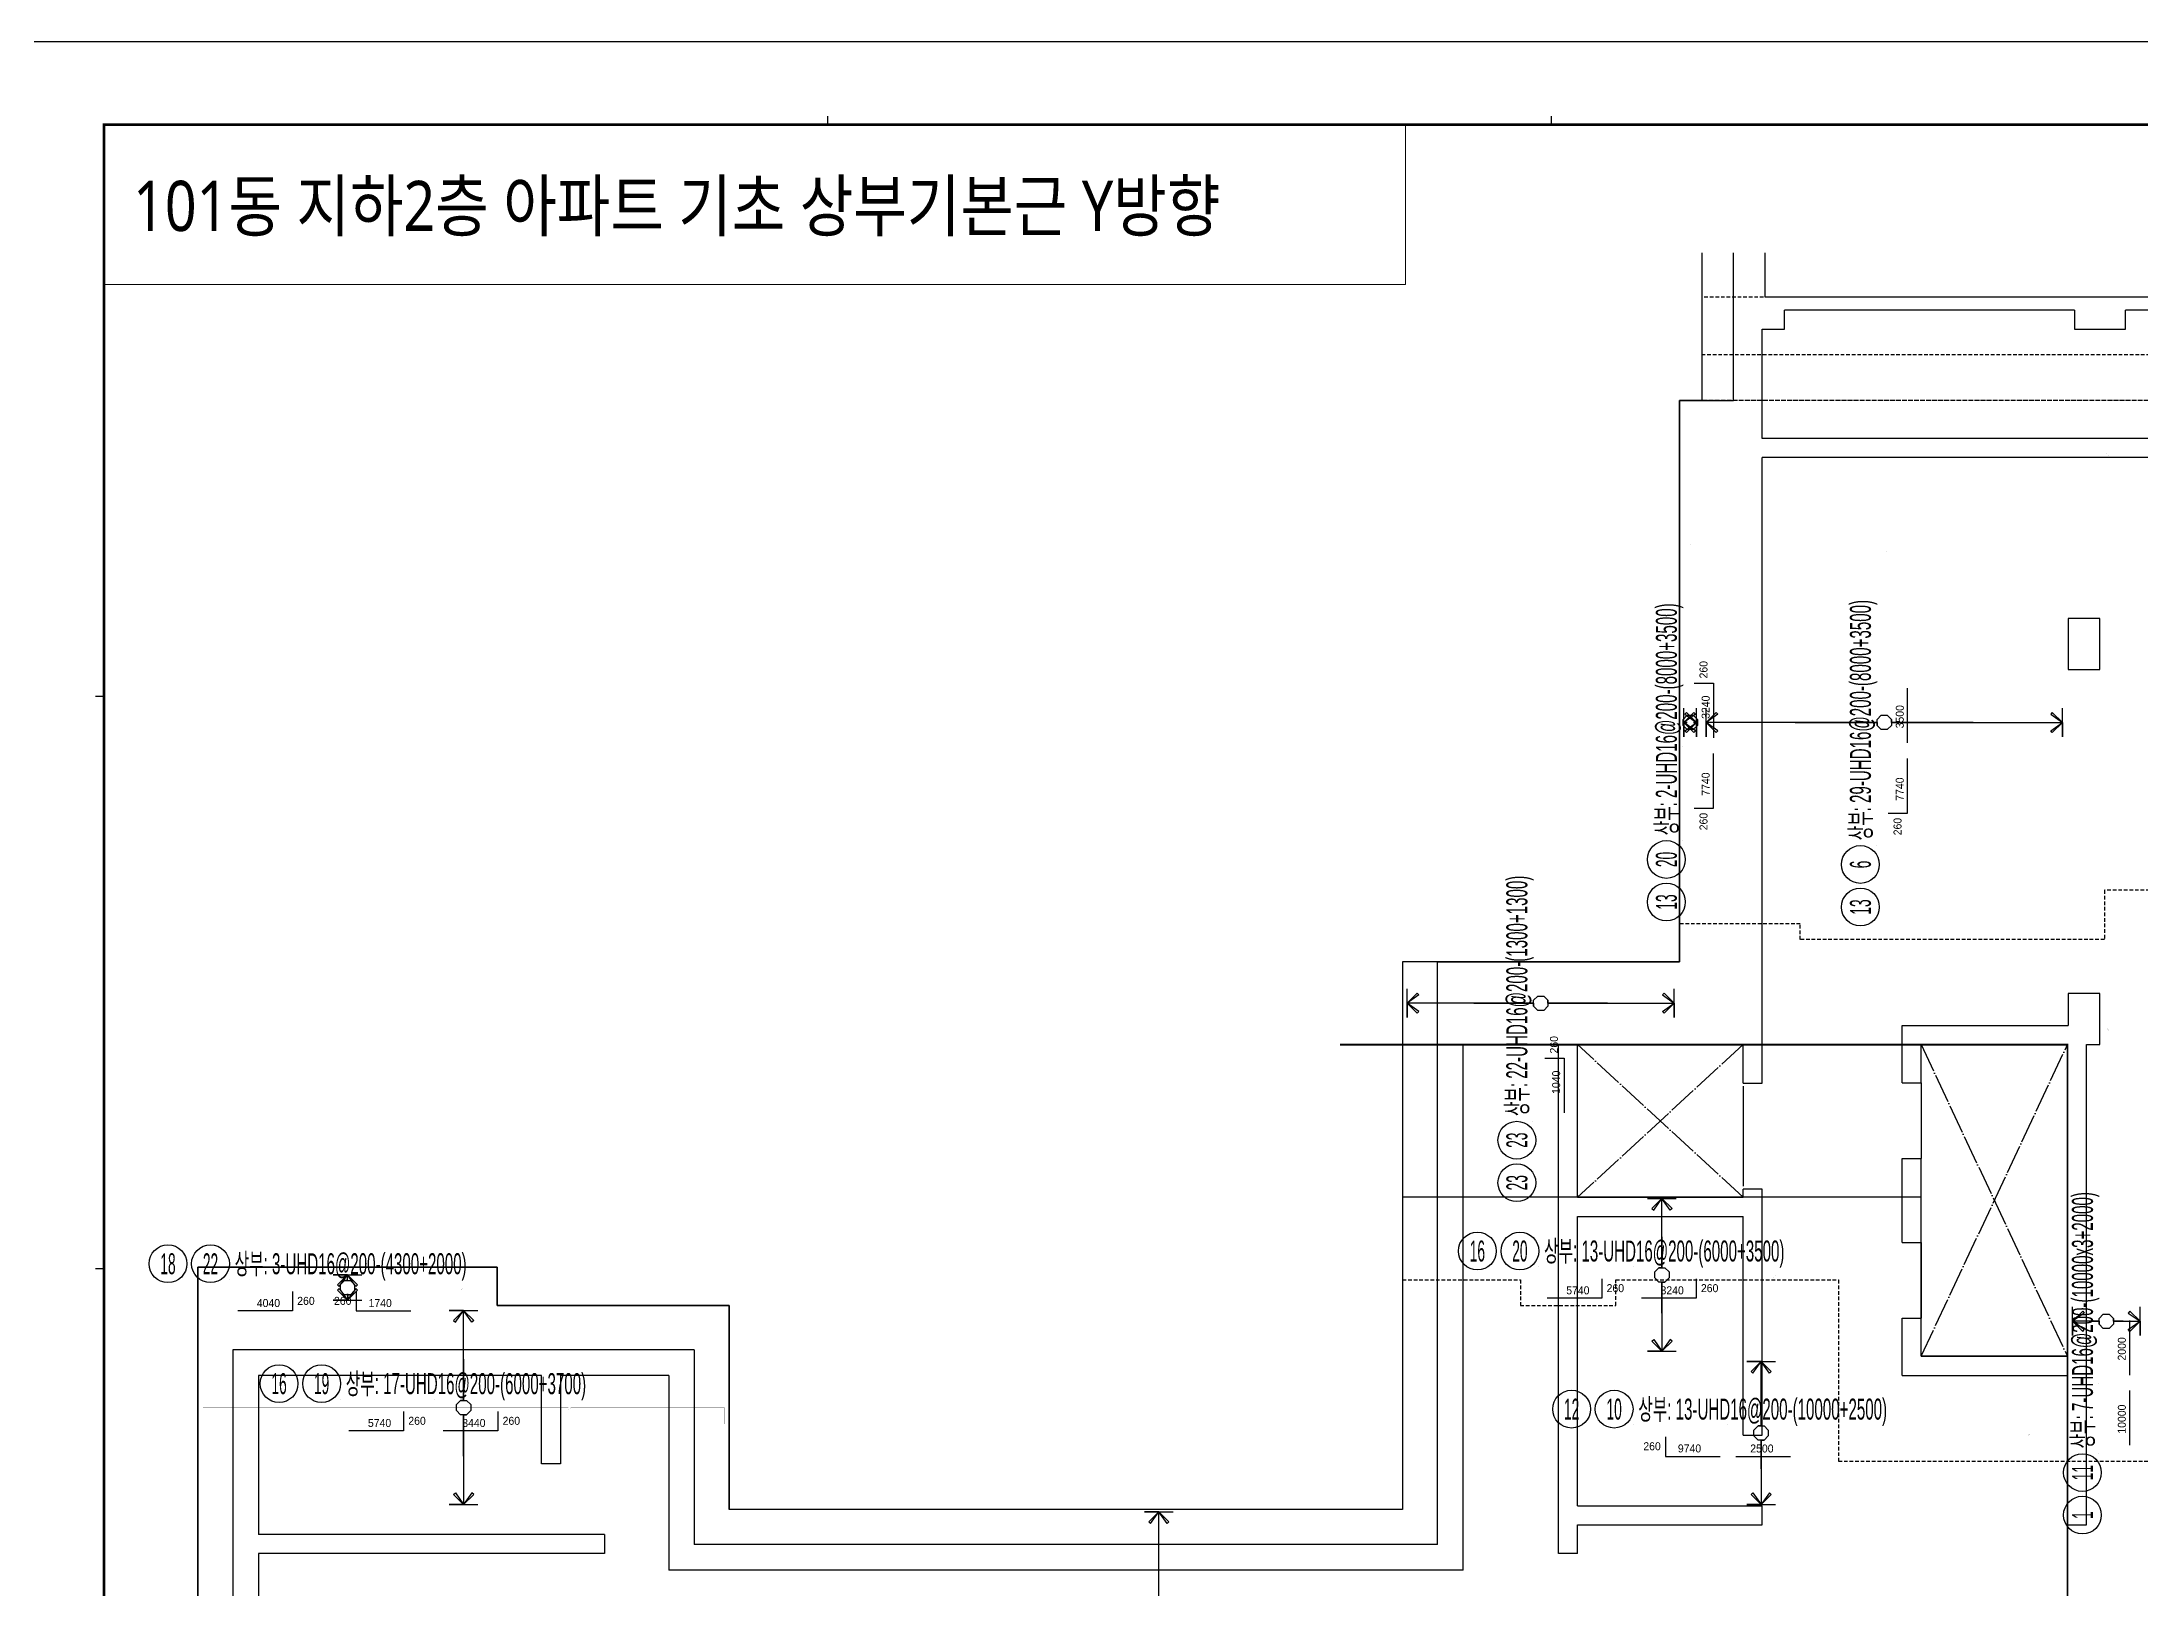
# Model space of a CAD drawing. Header units: millimetres. Extents: x 317501 to 814054, y -400799 to -14117.
# Drawn here: x 473995 to 506973, y -179568 to -155267 of the extents above; entities that cross this region are included whole.
import ezdxf
from ezdxf.enums import TextEntityAlignment as Align

# ---------------------------------------------------------------- set-up
doc = ezdxf.new("R2010")
doc.units = ezdxf.units.MM
doc.header["$LTSCALE"] = 38
for name, pattern in [('HID', [2.5, 2, -0.5]), ('XS-기초$0$DDOT', [14, 12, -1, 0, -1]), ('XS-기초$0$HID', [2.3, 1.5, -0.8])]:
    doc.linetypes.add(name, pattern=pattern)
for name, color, linetype in [('00', 7, 'Continuous'), ('DIM', 7, 'Continuous'), ('RP_TAG', 7, 'Continuous'), ('XDIM', 7, 'Continuous'), ('XREBAR', 1, 'Continuous'), ('XS-기초$0$EL7', 7, 'Continuous'), ('XS-기초$0$OPEN', 9, 'XS-기초$0$DDOT'), ('XS-기초$0$기초꺽임', 4, 'XS-기초$0$HID'), ('XS-기초$0$기초연단', 3, 'Continuous'), ('철근변경선', 1, 'HID')]:
    doc.layers.add(name, color=color, linetype=linetype)
doc.layers.add('XTITLE', color=22, linetype='Continuous', lineweight=0)
doc.styles.add('RPWK1', font='Dotum.ttf', dxfattribs={"bigfont": 'whgtxt.shx'})
doc.styles.add('RPWK2', font='Dotum.ttf')
doc.styles.add('돋움', font='malgun.ttf')

# ---------------------------------------------------------------- blocks, each defined once
blk = doc.blocks.new('dhs_sheet2e')
at = {"color": 7}
for p, q in [((20500.6, 57331.7), (20500.6, 57531.5)), ((38004.8, 57331.7), (38004.8, 57531.5)), ((2996.4, 43498.2), (2796.7, 43498.2)), ((2996.4, 29664.7), (2796.7, 29664.7))]:
    blk.add_line(p, q, dxfattribs=at)
blk.add_lwpolyline([(84000, 0), (84000, 59329.4), (0, 59329.4), (0, 0)], close=True, dxfattribs=at)
at = {"color": 30, "const_width": 64.9}
blk.add_lwpolyline([(81003.6, 57331.7), (2996.4, 57331.7), (2996.4, 1997.6), (81003.6, 1997.6)], close=True, dxfattribs=at)
blk = doc.blocks.new('szdhdte')
at = {"layer": 'DIM', "color": 5}
for p, q in [((4650, 17985), (4650, 20302)), ((5150, 19605), (5150, 20302)), ((14125, 19605), (5150, 19605)), ((10010, 19405), (5450, 19405)), ((5450, 19105), (5450, 19405)), ((10010, 19405), (10010, 19105)), ((14125, 19405), (10810, 19405)), ((10810, 19105), (10810, 19405)), ((5100, 17385), (5100, 19105)), ((5100, 19105), (5450, 19105)), ((10010, 19105), (10810, 19105)), ((3800, 17985), (4650, 17985)), ((3800, 9160), (3800, 17985)), ((14125, 17385), (5100, 17385)), ((11700, 17085), (5100, 17085)), ((5100, 8260), (5100, 17085)), ((10410, 14555), (9910, 14555)), ((9910, 14555), (9910, 13755)), ((10410, 13755), (10410, 14555)), ((9910, 13755), (10410, 13755)), ((0, 9160), (3800, 9160)), ((0, 0), (0, 9160)), ((10410, 8660), (9910, 8660)), ((9910, 8660), (9910, 8160)), ((10410, 7860), (10410, 8660)), ((5100, 7255), (5100, 8260)), ((7300, 8160), (9910, 8160)), ((7300, 7260), (7300, 8160)), ((400, 7860), (1900, 7860)), ((400, -400), (400, 7860)), ((1900, -140), (1900, 7860)), ((2200, 5460), (2200, 7860)), ((2200, 7860), (4800, 7860)), ((4800, 7255), (4800, 7860)), ((7600, 7860), (9900, 7860)), ((7600, 7260), (7600, 7860)), ((9900, 2960), (9900, 7860)), ((10200, 310), (10200, 7860)), ((10200, 7860), (10410, 7860)), ((7300, 7260), (7600, 7260)), ((4800, 7255), (5100, 7255)), ((7300, 4750), (7300, 6070)), ((7300, 6070), (7600, 6070)), ((7600, 4750), (7600, 6070)), ((2200, 5460), (4800, 5460)), ((4800, 5460), (4800, 5585)), ((5100, 5585), (4800, 5585)), ((5100, 1720), (5100, 5585)), ((5100, 5160), (5100, 5585)), ((2200, 610), (2200, 5160)), ((2200, 5160), (4800, 5160)), ((4800, 1720), (4800, 5160)), ((7300, 4750), (7600, 4750)), ((7300, 2660), (7300, 3560)), ((7300, 3560), (7600, 3560)), ((7600, 2960), (7600, 3560)), ((-11685, 3060), (-18935, 3060)), ((-18935, 3060), (-18935, -10415)), ((-11685, 3060), (-11685, 0)), ((-14085, 2660), (-18535, 2660)), ((-18535, 2660), (-18535, 160)), ((-14085, 1270), (-14085, 2660)), ((-12085, 2660), (-13785, 2660)), ((-13785, 2660), (-13785, 1270)), ((-12085, 2660), (-12085, -400)), ((7300, 2660), (9900, 2660)), ((7600, 2960), (9900, 2960)), ((9900, 310), (9900, 2660)), ((4800, 1720), (5100, 1720)), ((-13785, 1270), (-14085, 1270)), ((2200, 610), (5100, 610)), ((5100, 310), (5100, 610)), ((-13095, 160), (-18535, 160)), ((-13095, 160), (-13095, -140)), ((0, 0), (-11685, 0)), ((2200, -140), (2200, 310)), ((2200, 310), (5100, 310)), ((9900, 310), (10200, 310)), ((-13095, -140), (-18535, -140)), ((-18535, -140), (-18535, -1490)), ((2200, -140), (1900, -140)), ((400, -400), (-12085, -400))]:
    blk.add_line(p, q, dxfattribs=at)
at = {"layer": 'XS-기초$0$EL7'}
for p, q in [((7600, 7260), (7600, 6070)), ((4800, 7205), (4800, 5635)), ((7600, 4750), (7600, 3560))]:
    blk.add_line(p, q, dxfattribs=at)
at = {"layer": 'XS-기초$0$OPEN'}
for p, q in [((4800, 7860), (2200, 5460)), ((4800, 5460), (2200, 7860)), ((7600, 2960), (9900, 7860)), ((7600, 7860), (9900, 2960))]:
    blk.add_line(p, q, dxfattribs=at)
at = {"layer": 'XS-기초$0$기초꺽임', "color": 6}
blk.add_lwpolyline([(14125, 20302), (14125, 19605), (4150, 19605), (4150, 18705), (12600, 18705)], dxfattribs=at)
at = {"layer": 'XS-기초$0$기초꺽임', "color": 8}
blk.add_lwpolyline([(3800, 9160), (-550, 9160), (-550, 7860), (9900, 7860), (9900, 2960), (7600, 2960), (7600, 5460), (-550, 5460), (-550, 4160), (1300, 4160), (1300, 3760), (2800, 3760), (2800, 4160), (6300, 4160), (6300, 1310), (11200, 1310), (11200, 7285), (11980, 7285), (11980, 10285), (10480, 10285), (10480, 9510), (5700, 9510), (5700, 9760), (3800, 9760)], close=True, dxfattribs=at)
at = {"layer": 'XS-기초$0$기초연단'}
for p, q in [((4150, 20302), (4150, 17985)), ((4150, 17985), (3800, 17985)), ((3800, 17985), (3800, 9160)), ((-550, 9160), (-550, 550)), ((3800, 9160), (-550, 9160)), ((-19485, -10965), (-19485, 4360)), ((-19485, 4360), (-14785, 4360)), ((-14785, 4360), (-14785, 3760)), ((-14785, 3760), (-11135, 3760)), ((-11135, 3760), (-11135, 550)), ((-550, 550), (-11135, 550))]:
    blk.add_line(p, q, dxfattribs=at)
at = {"layer": 'XS-기초$0$기초연단', "color": 4, "linetype": 'HID'}
blk.add_line((12600, 17985), (4150, 17985), dxfattribs=at)
at = {"layer": 'XS-기초$0$기초연단'}
blk.add_lwpolyline([(4150, 20302), (4150, 17985), (3800, 17985), (3800, 9160), (-550, 9160), (-550, 7860), (9900, 7860), (9900, 2960), (7600, 2960), (7600, 5460), (-550, 5460), (-550, 550), (-11135, 550), (-11135, 3760), (-14785, 3760), (-14785, 4360), (-19485, 4360), (-19485, -10965), (4725, -10965)], dxfattribs=at)
at = {"layer": '철근변경선', "ltscale": 2, "const_width": 30}
blk.add_lwpolyline([(9900, -12612), (9900, 7860), (-1534, 7860)], dxfattribs=at)
blk = doc.blocks.new('*U1144', base_point=(497177.4088, -172232.296))
at = {"layer": 'RP_TAG', "color": 0, "linetype": 'Continuous', "ltscale": 100}
for centre in [(497177.409888, -172529.296), (497177.412361, -173197.546)]:
    blk.add_circle(centre, 297, dxfattribs=at)
at = {"layer": 'RP_TAG', "color": 0, "linetype": 'Continuous', "ltscale": 100, "style": 'RPWK1', "oblique": 359.9999999948, "width": 0.55}
blk.add_text('상부: 22-UHD16@200-(1300+1300)', height=330, rotation=90.000210454, dxfattribs=at).set_placement((497177.40847, -172149.796), align=Align.MIDDLE_LEFT)
at = {"layer": 'RP_TAG', "color": 0, "linetype": 'Continuous', "ltscale": 100, "style": 'RPWK1', "width": 0.5}
for rotation, oblique, p in [(90.0002104552, 359.9999999951, (497177.409888, -172529.296)), (90.0002104619, 0.0000000017, (497177.412361, -173197.546))]:
    blk.add_text('23', height=330, rotation=rotation, dxfattribs=dict(at, oblique=oblique)).set_placement(p, align=Align.MIDDLE_CENTER)
blk = doc.blocks.new('*U1150', base_point=(499003.681, -176755.7111))
at = {"layer": 'RP_TAG', "color": 0, "linetype": 'Continuous', "ltscale": 100}
for centre in [(498038.431, -176755.7111), (498706.681, -176755.7111)]:
    blk.add_circle(centre, 297, dxfattribs=at)
at = {"layer": 'RP_TAG', "color": 0, "linetype": 'Continuous', "ltscale": 100, "style": 'RPWK1', "width": 0.5}
for s, p in [('12', (498038.431, -176755.7111)), ('10', (498706.681, -176755.7111))]:
    blk.add_text(s, height=330, dxfattribs=at).set_placement(p, align=Align.MIDDLE_CENTER)
at = {"layer": 'RP_TAG', "color": 0, "linetype": 'Continuous', "ltscale": 100, "style": 'RPWK1', "width": 0.55}
blk.add_text('상부: 13-UHD16@200-(10000+2500)', height=330, dxfattribs=at).set_placement((499086.181, -176755.7111), align=Align.MIDDLE_LEFT)
blk = doc.blocks.new('*U1156', base_point=(506067.4088, -177456.2245))
at = {"layer": 'RP_TAG', "color": 0, "linetype": 'Continuous', "ltscale": 100}
for centre in [(506067.409888, -177753.2245), (506067.412361, -178421.4745)]:
    blk.add_circle(centre, 297, dxfattribs=at)
at = {"layer": 'RP_TAG', "color": 0, "linetype": 'Continuous', "ltscale": 100, "style": 'RPWK1', "oblique": 359.9999999948, "width": 0.55}
blk.add_text('상부: 7-UHD16@200-(10000x3+2000)', height=330, rotation=90.000210454, dxfattribs=at).set_placement((506067.40847, -177373.7245), align=Align.MIDDLE_LEFT)
at = {"layer": 'RP_TAG', "color": 0, "linetype": 'Continuous', "ltscale": 100, "style": 'RPWK1', "width": 0.5}
for s, rotation, oblique, p in [('11', 90.0002104552, 359.9999999951, (506067.409888, -177753.2245)), ('1', 90.0002104619, 0.0000000017, (506067.412361, -178421.4745))]:
    blk.add_text(s, height=330, rotation=rotation, dxfattribs=dict(at, oblique=oblique)).set_placement(p, align=Align.MIDDLE_CENTER)
blk = doc.blocks.new('*U1165', base_point=(476940.8239, -174470.7111))
at = {"layer": 'RP_TAG', "color": 0, "linetype": 'Continuous', "ltscale": 100}
for centre in [(475975.5739, -174470.7111), (476643.8239, -174470.7111)]:
    blk.add_circle(centre, 297, dxfattribs=at)
at = {"layer": 'RP_TAG', "color": 0, "linetype": 'Continuous', "ltscale": 100, "style": 'RPWK1', "width": 0.5}
for s, p in [('18', (475975.5739, -174470.7111)), ('22', (476643.8239, -174470.7111))]:
    blk.add_text(s, height=330, dxfattribs=at).set_placement(p, align=Align.MIDDLE_CENTER)
at = {"layer": 'RP_TAG', "color": 0, "linetype": 'Continuous', "ltscale": 100, "style": 'RPWK1', "width": 0.55}
blk.add_text('상부: 3-UHD16@200-(4300+2000)', height=330, dxfattribs=at).set_placement((477023.3239, -174470.7111), align=Align.MIDDLE_LEFT)
blk = doc.blocks.new('*U1167', base_point=(478687.2525, -176355.7111))
at = {"layer": 'RP_TAG', "color": 0, "linetype": 'Continuous', "ltscale": 100}
for centre in [(477722.0025, -176355.7111), (478390.2525, -176355.7111)]:
    blk.add_circle(centre, 297, dxfattribs=at)
at = {"layer": 'RP_TAG', "color": 0, "linetype": 'Continuous', "ltscale": 100, "style": 'RPWK1', "width": 0.5}
for s, p in [('16', (477722.0025, -176355.7111)), ('19', (478390.2525, -176355.7111))]:
    blk.add_text(s, height=330, dxfattribs=at).set_placement(p, align=Align.MIDDLE_CENTER)
at = {"layer": 'RP_TAG', "color": 0, "linetype": 'Continuous', "ltscale": 100, "style": 'RPWK1', "width": 0.55}
blk.add_text('상부: 17-UHD16@200-(6000+3700)', height=330, dxfattribs=at).set_placement((478769.7525, -176355.7111), align=Align.MIDDLE_LEFT)
blk = doc.blocks.new('*U1168', base_point=(497522.2525, -174270.7111))
at = {"layer": 'RP_TAG', "color": 0, "linetype": 'Continuous', "ltscale": 100}
for centre in [(496557.0025, -174270.7111), (497225.2525, -174270.7111)]:
    blk.add_circle(centre, 297, dxfattribs=at)
at = {"layer": 'RP_TAG', "color": 0, "linetype": 'Continuous', "ltscale": 100, "style": 'RPWK1', "width": 0.5}
for s, p in [('16', (496557.0025, -174270.7111)), ('20', (497225.2525, -174270.7111))]:
    blk.add_text(s, height=330, dxfattribs=at).set_placement(p, align=Align.MIDDLE_CENTER)
at = {"layer": 'RP_TAG', "color": 0, "linetype": 'Continuous', "ltscale": 100, "style": 'RPWK1', "width": 0.55}
blk.add_text('상부: 13-UHD16@200-(6000+3500)', height=330, dxfattribs=at).set_placement((497604.7525, -174270.7111), align=Align.MIDDLE_LEFT)
blk = doc.blocks.new('*U1170', base_point=(499527.4088, -167819.7959))
at = {"layer": 'RP_TAG', "color": 0, "linetype": 'Continuous', "ltscale": 100}
for centre in [(499527.409888, -168116.7959), (499527.412361, -168785.0459)]:
    blk.add_circle(centre, 297, dxfattribs=at)
at = {"layer": 'RP_TAG', "color": 0, "linetype": 'Continuous', "ltscale": 100, "style": 'RPWK1', "oblique": 359.9999999948, "width": 0.55}
blk.add_text('상부: 2-UHD16@200-(8000+3500)', height=330, rotation=90.000210454, dxfattribs=at).set_placement((499527.40847, -167737.2959), align=Align.MIDDLE_LEFT)
at = {"layer": 'RP_TAG', "color": 0, "linetype": 'Continuous', "ltscale": 100, "style": 'RPWK1', "width": 0.5}
for s, rotation, oblique, p in [('20', 90.0002104552, 359.9999999951, (499527.409888, -168116.7959)), ('13', 90.0002104619, 0.0000000017, (499527.412361, -168785.0459))]:
    blk.add_text(s, height=330, rotation=rotation, dxfattribs=dict(at, oblique=oblique)).set_placement(p, align=Align.MIDDLE_CENTER)
blk = doc.blocks.new('*U1172', base_point=(502577.4088, -167898.3673))
at = {"layer": 'RP_TAG', "color": 0, "linetype": 'Continuous', "ltscale": 100}
for centre in [(502577.409888, -168195.3673), (502577.412361, -168863.6173)]:
    blk.add_circle(centre, 297, dxfattribs=at)
at = {"layer": 'RP_TAG', "color": 0, "linetype": 'Continuous', "ltscale": 100, "style": 'RPWK1', "width": 0.55}
blk.add_text('상부: 29-UHD16@200-(8000+3500)', height=330, rotation=90.0002104601, dxfattribs=at).set_placement((502577.40847, -167815.8673), align=Align.MIDDLE_LEFT)
at = {"layer": 'RP_TAG', "color": 0, "linetype": 'Continuous', "ltscale": 100, "style": 'RPWK1', "oblique": 0.0000000017, "width": 0.5}
for s, p in [('6', (502577.409888, -168195.3673)), ('13', (502577.412361, -168863.6173))]:
    blk.add_text(s, height=330, rotation=90.0002104619, dxfattribs=at).set_placement(p, align=Align.MIDDLE_CENTER)

msp = doc.modelspace()

# ---------------------------------------------------------------- linework, layer by layer
at = {"layer": 'RP_TAG', "color": 250, "linetype": 'Continuous', "ltscale": 100}
for p, q in [((499774.9, -166337.4), (499774.9, -166337.4)), ((502824.9, -166416), (502824.9, -166416)), ((499774.9, -167819.8), (499774.9, -167819.8)), ((502824.9, -167898.4), (502824.9, -167898.4)), ((497424.9, -172232.3), (497424.9, -172232.3)), ((476940.8, -174718.2), (476940.8, -174718.2)), ((478423.2, -174718.2), (478423.2, -174718.2)), ((497522.3, -174518.2), (497522.3, -174518.2)), ((499004.7, -174518.2), (499004.7, -174518.2)), ((506314.9, -176352.3), (506314.9, -176352.3)), ((478687.3, -176603.2), (478687.3, -176603.2)), ((480169.7, -176603.2), (480169.7, -176603.2)), ((499003.7, -177003.2), (499003.7, -177003.2)), ((500486.1, -177003.2), (500486.1, -177003.2)), ((506314.9, -177456.2), (506314.9, -177456.2))]:
    msp.add_line(p, q, dxfattribs=at)
at = {"layer": 'RP_TAG', "color": 1, "linetype": 'Continuous', "ltscale": 100}
for points in [[(499965.4, -165345.8), (500269.9, -165345.8), (500269.9, -166205.4)], [(503319.9, -166284), (503319.9, -165424.2)], [(499965.4, -167309.2), (500269.9, -167309.2), (500269.9, -166449.6)], [(503015.4, -167387.7), (503319.9, -167387.7), (503319.9, -166528.2)], [(497615.4, -171240.7), (497919.9, -171240.7), (497919.9, -172100.3)], [(498513.8, -174708.7), (498513.8, -175013.2), (497654.3, -175013.2)], [(499996.2, -174708.7), (499996.2, -175013.2), (499136.7, -175013.2)], [(477932.4, -174908.7), (477932.4, -175213.2), (477072.8, -175213.2)], [(478933.8, -174908.7), (478933.8, -175213.2), (479793.4, -175213.2)], [(506809.9, -176220.3), (506809.9, -175360.5)], [(506809.9, -177324.2), (506809.9, -176464.5)], [(479678.8, -176793.7), (479678.8, -177098.2), (478819.3, -177098.2)], [(481161.2, -176793.7), (481161.2, -177098.2), (480301.7, -177098.2)], [(499514.3, -177193.7), (499514.3, -177498.2), (500373.9, -177498.2)], [(500618.1, -177498.2), (501477.8, -177498.2)]]:
    msp.add_lwpolyline(points, dxfattribs=at)
at = {"layer": 'XDIM', "color": 4, "linetype": 'Continuous', "elevation": -1.5}
for points in [[(499852.4, -165963.2), (499789.9, -165963.2), (499789.9, -166009.8), (499789.9, -165916.6), (499855.8, -165850.7), (499949, -165850.7), (500014.9, -165916.6), (500014.9, -166009.8), (499949, -166075.7), (499855.8, -166075.7), (499789.9, -166009.8), (499789.9, -165963.2), (499852.4, -165963.2), (499852.4, -165963.2), (499802.4, -165963.2), (499961.5, -165804.1), (499986.7, -165834.2), (499802.4, -165963.2), (499961.5, -166122.3), (499986.7, -166092.3), (499802.4, -165963.2), (499802.4, -166188.2), (499802.4, -165738.2)], [(499952.4, -165963.2), (500014.9, -165963.2), (500014.9, -165916.6), (500014.9, -166009.8), (499949, -166075.7), (499855.8, -166075.7), (499789.9, -166009.8), (499789.9, -165916.6), (499855.8, -165850.7), (499949, -165850.7), (500014.9, -165916.6), (500014.9, -165963.2), (499952.4, -165963.2), (499952.4, -165963.2), (500002.4, -165963.2), (499843.3, -166122.3), (499818.1, -166092.3), (500002.4, -165963.2), (499843.3, -165804.1), (499818.1, -165834.2), (500002.4, -165963.2), (500002.4, -166188.2), (500002.4, -165738.2)], [(501552.4, -165963.2), (502839.9, -165963.2), (502839.9, -166009.8), (502839.9, -165916.6), (502905.8, -165850.7), (502999, -165850.7), (503064.9, -165916.6), (503064.9, -166009.8), (502999, -166075.7), (502905.8, -166075.7), (502839.9, -166009.8), (502839.9, -165963.2), (501552.4, -165963.2), (501552.4, -165963.2), (500152.4, -165963.2), (500311.5, -165804.1), (500336.7, -165834.2), (500152.4, -165963.2), (500311.5, -166122.3), (500336.7, -166092.3), (500152.4, -165963.2), (500152.4, -166188.2), (500152.4, -165738.2)], [(504352.4, -165963.2), (503064.9, -165963.2), (503064.9, -165916.6), (503064.9, -166009.8), (502999, -166075.7), (502905.8, -166075.7), (502839.9, -166009.8), (502839.9, -165916.6), (502905.8, -165850.7), (502999, -165850.7), (503064.9, -165916.6), (503064.9, -165963.2), (504352.4, -165963.2), (504352.4, -165963.2), (505752.4, -165963.2), (505593.3, -166122.3), (505568.1, -166092.3), (505752.4, -165963.2), (505593.3, -165804.1), (505568.1, -165834.2), (505752.4, -165963.2), (505752.4, -166188.2), (505752.4, -165738.2)], [(496502.4, -170375.7), (497439.9, -170375.7), (497439.9, -170422.3), (497439.9, -170329.1), (497505.8, -170263.2), (497599, -170263.2), (497664.9, -170329.1), (497664.9, -170422.3), (497599, -170488.2), (497505.8, -170488.2), (497439.9, -170422.3), (497439.9, -170375.7), (496502.4, -170375.7), (496502.4, -170375.7), (495452.4, -170375.7), (495611.5, -170216.6), (495636.7, -170246.7), (495452.4, -170375.7), (495611.5, -170534.8), (495636.7, -170504.8), (495452.4, -170375.7), (495452.4, -170600.7), (495452.4, -170150.7)], [(498602.4, -170375.7), (497664.9, -170375.7), (497664.9, -170329.1), (497664.9, -170422.3), (497599, -170488.2), (497505.8, -170488.2), (497439.9, -170422.3), (497439.9, -170329.1), (497505.8, -170263.2), (497599, -170263.2), (497664.9, -170329.1), (497664.9, -170375.7), (498602.4, -170375.7), (498602.4, -170375.7), (499652.4, -170375.7), (499493.3, -170534.8), (499468.1, -170504.8), (499652.4, -170375.7), (499493.3, -170216.6), (499468.1, -170246.7), (499652.4, -170375.7), (499652.4, -170600.7), (499652.4, -170150.7)], [(499457.4, -174045.7), (499457.4, -174533.2), (499410.8, -174533.2), (499504, -174533.2), (499569.9, -174599.1), (499569.9, -174692.3), (499504, -174758.2), (499410.8, -174758.2), (499344.9, -174692.3), (499344.9, -174599.1), (499410.8, -174533.2), (499457.4, -174533.2), (499457.4, -174045.7), (499457.4, -174045.7), (499457.4, -173445.7), (499616.5, -173604.8), (499586.5, -173630), (499457.4, -173445.7), (499298.3, -173604.8), (499328.4, -173630), (499457.4, -173445.7), (499232.4, -173445.7), (499682.4, -173445.7)], [(478797.4, -174745.7), (478797.4, -174733.2), (478750.8, -174733.2), (478844, -174733.2), (478909.9, -174799.1), (478909.9, -174892.3), (478844, -174958.2), (478750.8, -174958.2), (478684.9, -174892.3), (478684.9, -174799.1), (478750.8, -174733.2), (478797.4, -174733.2), (478797.4, -174745.7), (478797.4, -174745.7), (478797.4, -174645.7), (478956.5, -174804.8), (478926.5, -174830), (478797.4, -174645.7), (478638.3, -174804.8), (478668.4, -174830), (478797.4, -174645.7), (478572.4, -174645.7), (479022.4, -174645.7)], [(478797.4, -174945.7), (478797.4, -174958.2), (478844, -174958.2), (478750.8, -174958.2), (478684.9, -174892.3), (478684.9, -174799.1), (478750.8, -174733.2), (478844, -174733.2), (478909.9, -174799.1), (478909.9, -174892.3), (478844, -174958.2), (478797.4, -174958.2), (478797.4, -174945.7), (478797.4, -174945.7), (478797.4, -175045.7), (478638.3, -174886.6), (478668.4, -174861.4), (478797.4, -175045.7), (478956.5, -174886.6), (478926.5, -174861.4), (478797.4, -175045.7), (478572.4, -175045.7), (479022.4, -175045.7)], [(499457.4, -175245.7), (499457.4, -174758.2), (499504, -174758.2), (499410.8, -174758.2), (499344.9, -174692.3), (499344.9, -174599.1), (499410.8, -174533.2), (499504, -174533.2), (499569.9, -174599.1), (499569.9, -174692.3), (499504, -174758.2), (499457.4, -174758.2), (499457.4, -175245.7), (499457.4, -175245.7), (499457.4, -175845.7), (499298.3, -175686.6), (499328.4, -175661.4), (499457.4, -175845.7), (499616.5, -175686.6), (499586.5, -175661.4), (499457.4, -175845.7), (499232.4, -175845.7), (499682.4, -175845.7)], [(480622.4, -175968.2), (480622.4, -176618.2), (480575.8, -176618.2), (480669, -176618.2), (480734.9, -176684.1), (480734.9, -176777.3), (480669, -176843.2), (480575.8, -176843.2), (480509.9, -176777.3), (480509.9, -176684.1), (480575.8, -176618.2), (480622.4, -176618.2), (480622.4, -175968.2), (480622.4, -175968.2), (480622.4, -175205.7), (480781.5, -175364.8), (480751.5, -175390), (480622.4, -175205.7), (480463.3, -175364.8), (480493.4, -175390), (480622.4, -175205.7), (480397.4, -175205.7), (480847.4, -175205.7)], [(506177.4, -175375.7), (506329.9, -175375.7), (506329.9, -175422.3), (506329.9, -175329.1), (506395.8, -175263.2), (506489, -175263.2), (506554.9, -175329.1), (506554.9, -175422.3), (506489, -175488.2), (506395.8, -175488.2), (506329.9, -175422.3), (506329.9, -175375.7), (506177.4, -175375.7), (506177.4, -175375.7), (505912.4, -175375.7), (506071.5, -175216.6), (506096.7, -175246.7), (505912.4, -175375.7), (506071.5, -175534.8), (506096.7, -175504.8), (505912.4, -175375.7), (505912.4, -175600.7), (505912.4, -175150.7)], [(506707.4, -175375.7), (506554.9, -175375.7), (506554.9, -175329.1), (506554.9, -175422.3), (506489, -175488.2), (506395.8, -175488.2), (506329.9, -175422.3), (506329.9, -175329.1), (506395.8, -175263.2), (506489, -175263.2), (506554.9, -175329.1), (506554.9, -175375.7), (506707.4, -175375.7), (506707.4, -175375.7), (506972.4, -175375.7), (506813.3, -175534.8), (506788.1, -175504.8), (506972.4, -175375.7), (506813.3, -175216.6), (506788.1, -175246.7), (506972.4, -175375.7), (506972.4, -175600.7), (506972.4, -175150.7)], [(501017.4, -176568.2), (501017.4, -177018.2), (500970.8, -177018.2), (501064, -177018.2), (501129.9, -177084.1), (501129.9, -177177.3), (501064, -177243.2), (500970.8, -177243.2), (500904.9, -177177.3), (500904.9, -177084.1), (500970.8, -177018.2), (501017.4, -177018.2), (501017.4, -176568.2), (501017.4, -176568.2), (501017.4, -176005.7), (501176.5, -176164.8), (501146.5, -176190), (501017.4, -176005.7), (500858.3, -176164.8), (500888.4, -176190), (501017.4, -176005.7), (500792.4, -176005.7), (501242.4, -176005.7)], [(480622.4, -177493.2), (480622.4, -176843.2), (480669, -176843.2), (480575.8, -176843.2), (480509.9, -176777.3), (480509.9, -176684.1), (480575.8, -176618.2), (480669, -176618.2), (480734.9, -176684.1), (480734.9, -176777.3), (480669, -176843.2), (480622.4, -176843.2), (480622.4, -177493.2), (480622.4, -177493.2), (480622.4, -178255.7), (480463.3, -178096.6), (480493.4, -178071.4), (480622.4, -178255.7), (480781.5, -178096.6), (480751.5, -178071.4), (480622.4, -178255.7), (480397.4, -178255.7), (480847.4, -178255.7)], [(501017.4, -177693.2), (501017.4, -177243.2), (501064, -177243.2), (500970.8, -177243.2), (500904.9, -177177.3), (500904.9, -177084.1), (500970.8, -177018.2), (501064, -177018.2), (501129.9, -177084.1), (501129.9, -177177.3), (501064, -177243.2), (501017.4, -177243.2), (501017.4, -177693.2), (501017.4, -177693.2), (501017.4, -178255.7), (500858.3, -178096.6), (500888.4, -178071.4), (501017.4, -178255.7), (501176.5, -178096.6), (501146.5, -178071.4), (501017.4, -178255.7), (500792.4, -178255.7), (501242.4, -178255.7)], [(491549.9, -181220.7), (491549.9, -183958.2), (491503.3, -183958.2), (491596.5, -183958.2), (491662.4, -184024.1), (491662.4, -184117.3), (491596.5, -184183.2), (491503.3, -184183.2), (491437.4, -184117.3), (491437.4, -184024.1), (491503.3, -183958.2), (491549.9, -183958.2), (491549.9, -181220.7), (491549.9, -181220.7), (491549.9, -178370.7), (491709, -178529.8), (491679, -178555), (491549.9, -178370.7), (491390.8, -178529.8), (491420.9, -178555), (491549.9, -178370.7), (491324.9, -178370.7), (491774.9, -178370.7)]]:
    msp.add_lwpolyline(points, dxfattribs=at)
at = {"layer": 'XREBAR', "color": 171, "linetype": 'Continuous', "const_width": 1}
for points in [[(502989.9, -164400.7), (502989.9, -164400.7), (502989.9, -163285.7), (502984.9, -163267), (502971.2, -163253.2), (502952.4, -163248.2), (502952.4, -160900.7), (502952.4, -160900.7)], [(506479.9, -162900.7), (506479.9, -162900.7), (506479.9, -161770.7), (506474.9, -161752), (506461.2, -161738.2), (506442.4, -161733.2), (506442.4, -160900.7), (506442.4, -160900.7)], [(499939.9, -164220.7), (499939.9, -164220.7), (499939.9, -163205.7), (499934.9, -163187), (499921.2, -163173.2), (499902.4, -163168.2), (499902.4, -160980.7), (500162.4, -160980.7)], [(506479.9, -171770.7), (506479.9, -171770.7), (506479.9, -170810.7), (506474.9, -170792), (506461.2, -170778.2), (506442.4, -170773.2), (506442.4, -161770.7), (506442.4, -161770.7)], [(500162.4, -170945.7), (499902.4, -170945.7), (499902.4, -163205.7), (499902.4, -163205.7)], [(503212.4, -170945.7), (502952.4, -170945.7), (502952.4, -163285.7), (502952.4, -163285.7)], [(497552.4, -170945.7), (497552.4, -170945.7), (497552.4, -169805.7), (497812.4, -169805.7)], [(506479.9, -180810.7), (506479.9, -180810.7), (506479.9, -179850.7), (506474.9, -179832), (506461.2, -179818.2), (506442.4, -179813.2), (506442.4, -170810.7), (506442.4, -170810.7)], [(495462.4, -174905.7), (495462.4, -174645.7), (501202.4, -174645.7), (501202.4, -174645.7)], [(500212.4, -174683.2), (500212.4, -174683.2), (501202.4, -174683.2), (501221.2, -174678.2), (501234.9, -174664.5), (501239.9, -174645.7), (503452.4, -174645.7), (503452.4, -174905.7)], [(476527.4, -175105.7), (476527.4, -174845.7), (480567.4, -174845.7), (480567.4, -174845.7)], [(479327.4, -174883.2), (479327.4, -174883.2), (480567.4, -174883.2), (480586.2, -174878.2), (480599.9, -174864.5), (480604.9, -174845.7), (481067.4, -174845.7), (481067.4, -175105.7)], [(476527.4, -176990.7), (476527.4, -176730.7), (482267.4, -176730.7), (482267.4, -176730.7)], [(481277.4, -176768.2), (481277.4, -176768.2), (482267.4, -176768.2), (482286.2, -176763.2), (482299.9, -176749.5), (482304.9, -176730.7), (484717.4, -176730.7), (484717.4, -176990.7)], [(495462.4, -177390.7), (495462.4, -177130.7), (505202.4, -177130.7), (505202.4, -177130.7)], [(504072.4, -177168.2), (504072.4, -177168.2), (505202.4, -177168.2), (505221.2, -177163.2), (505234.9, -177149.5), (505239.9, -177130.7), (506572.4, -177130.7), (506572.4, -177130.7)]]:
    msp.add_lwpolyline(points, dxfattribs=at)
at = {"layer": 'XREBAR', "color": 171, "linetype": 'Continuous', "const_width": 1, "elevation": 3}
msp.add_lwpolyline([(497864.9, -170945.7), (497604.9, -170945.7), (497604.9, -170505.7), (497604.9, -170505.7)], dxfattribs=at)
at = {"layer": 'XTITLE', "color": 3, "ltscale": 2}
msp.add_lwpolyline([(474968.6, -156565.7), (495428.9, -156565.7), (495428.9, -159077), (474968.6, -159077)], close=True, dxfattribs=at)

# ---------------------------------------------------------------- block references
at = {"color": 255, "xscale": 0.6499999991059565, "yscale": 0.6499999991059565, "zscale": 0.6499999991059565}
msp.add_blockref('dhs_sheet2e', (473020.9, -193831.4), dxfattribs=at)
at = {"layer": '00'}
msp.add_blockref('szdhdte', (495932.4, -178885.7), dxfattribs=at)
at = {"layer": 'RP_TAG', "color": 171, "linetype": 'Continuous', "ltscale": 4.80703e-312}
for name, p in [('*U1170', (499527.4, -167819.8)), ('*U1172', (502577.4, -167898.4)), ('*U1144', (497177.4, -172232.3)), ('*U1156', (506067.4, -177456.2)), ('*U1168', (497522.3, -174270.7)), ('*U1165', (476940.8, -174470.7)), ('*U1167', (478687.3, -176355.7)), ('*U1150', (499003.7, -176755.7))]:
    msp.add_blockref(name, p, dxfattribs=at)

# ---------------------------------------------------------------- texts
at = {"layer": 'RP_TAG', "color": 2, "linetype": 'Continuous', "ltscale": 100, "style": 'RPWK2'}
for rotation, p in [(90.00019, (500211.7, -165271.3)), (90.00019, (497861.7, -171166.2)), (359.99998, (478006.9, -175155)), (359.99998, (498588.3, -174955)), (359.99998, (500070.7, -174955)), (359.99998, (479753.3, -177040)), (359.99998, (481235.7, -177040))]:
    msp.add_text('260', height=125.77, rotation=rotation, dxfattribs=at).set_placement(p, align=Align.BOTTOM_LEFT)
for s, rotation, p in [('3240', 90.00019, (500245.8, -165723.2)), ('3500', 90.00021, (503296.8, -165872.9)), ('7740', 90.00021, (500245.8, -166931.7)), ('7740', 90.00021, (503295.8, -167010.3)), ('1040', 90.00019, (497895.8, -171618.1)), ('4040', 359.99998, (477555, -175189.1)), ('5740', 359.99998, (498136.4, -174989.1)), ('3240', 359.99998, (499618.8, -174989.1)), ('2000', 90.00021, (506786.8, -175809.3)), ('10000', 90.00021, (506786.8, -176913.2)), ('5740', 359.99998, (479301.4, -177074.1)), ('3440', 359.99998, (480783.8, -177074.1))]:
    msp.add_text(s, height=125.77, rotation=rotation, dxfattribs=at).set_placement(p, align=Align.BOTTOM_CENTER)
for p in [(500211.7, -167383.6), (503261.7, -167462.2)]:
    msp.add_text('260', height=125.77, rotation=90.00021, dxfattribs=at).set_placement(p, align=Align.BOTTOM_RIGHT)
for p in [(478859.4, -175155), (499439.8, -177440)]:
    msp.add_text('260', height=125.77, dxfattribs=at).set_placement(p, align=Align.BOTTOM_RIGHT)
for s, p in [('1740', (479311.3, -175189.1)), ('9740', (499891.7, -177474.1)), ('2500', (501029.1, -177475.1))]:
    msp.add_text(s, height=125.77, dxfattribs=at).set_placement(p, align=Align.BOTTOM_CENTER)
at = {"layer": 'XTITLE', "color": 2, "style": '돋움', "width": 0.85}
msp.add_text('101동 지하2층 아파트 기초 상부기본근 Y방향', height=788.811, dxfattribs=at).set_placement((475427, -157844.4), align=Align.MIDDLE_LEFT)

doc.saveas('drawing.dxf')
